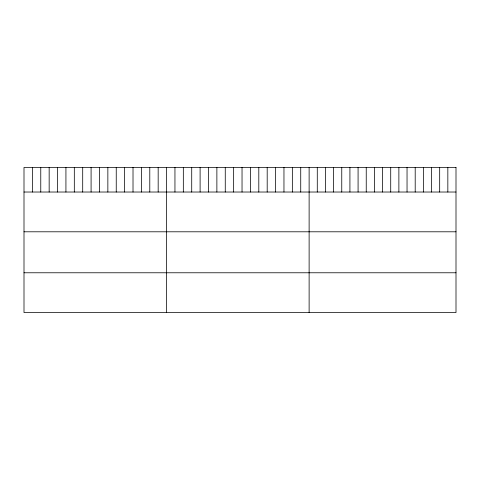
<?xml version="1.0" encoding="UTF-8"?>
<svg xmlns="http://www.w3.org/2000/svg" width="480" height="480" viewBox="0 0 480 480"><rect width="100%" height="100%" fill="white"/><g stroke="black" fill="none" stroke-linecap="round" stroke-linejoin="round"><path stroke-width="0.72" d="M24 192.024L456 192.024M24 231.798L456 231.798M24 272.778L456 272.778M447.84 167.448L447.84 192.024M439.68 167.448L439.68 192.024M431.52 167.448L431.52 192.024M423.36 167.448L423.36 192.024M415.2 167.448L415.2 192.024M407.04 167.448L407.04 192.024M398.88 167.448L398.88 192.024M390.72 167.448L390.72 192.024M382.56 167.448L382.56 192.024M374.4 167.448L374.4 192.024M366.24 167.448L366.24 192.024M358.08 167.448L358.08 192.024M349.92 167.448L349.92 192.024M341.76 167.448L341.76 192.024M333.6 167.448L333.6 192.024M325.44 167.448L325.44 192.024M317.28 167.448L317.28 192.024M309.12 167.448L309.12 312.552M300.732 167.448L300.732 192.024M292.35 167.448L292.35 192.024M283.962 167.448L283.962 192.024M275.574 167.448L275.574 192.024M267.192 167.448L267.192 192.024M258.804 167.448L258.804 192.024M250.416 167.448L250.416 192.024M242.034 167.448L242.034 192.024M233.646 167.448L233.646 192.024M225.264 167.448L225.264 192.024M216.876 167.448L216.876 192.024M208.488 167.448L208.488 192.024M200.106 167.448L200.106 192.024M191.718 167.448L191.718 192.024M183.33 167.448L183.33 192.024M174.948 167.448L174.948 192.024M166.56 167.448L166.56 312.552M158.172 167.448L158.172 192.024M149.79 167.448L149.79 192.024M141.402 167.448L141.402 192.024M133.014 167.448L133.014 192.024M124.632 167.448L124.632 192.024M116.244 167.448L116.244 192.024M107.856 167.448L107.856 192.024M99.474 167.448L99.474 192.024M91.086 167.448L91.086 192.024M82.704 167.448L82.704 192.024M74.316 167.448L74.316 192.024M65.928 167.448L65.928 192.024M57.546 167.448L57.546 192.024M49.158 167.448L49.158 192.024M40.77 167.448L40.77 192.024M32.388 167.448L32.388 192.024M456 167.448L24 167.448L24 312.552L456 312.552L456 167.448"/></g></svg>
